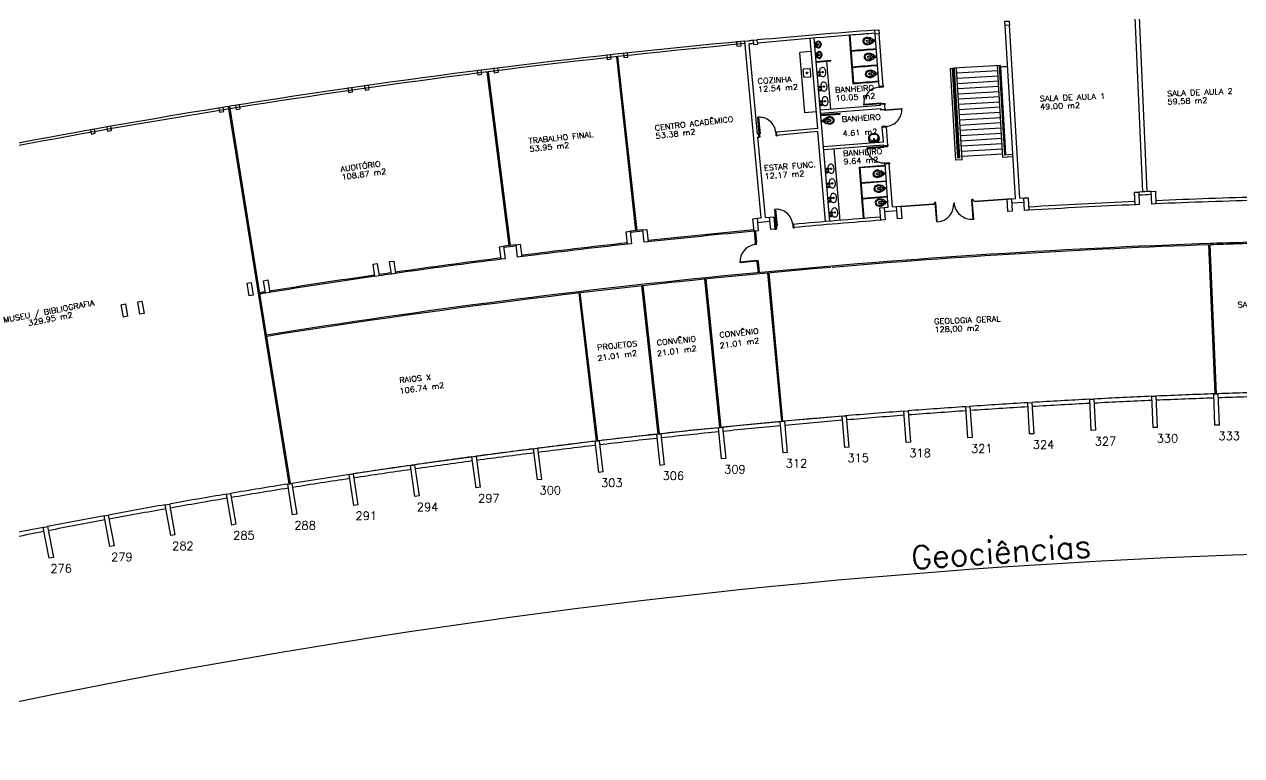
# Model space of a CAD drawing. Extents: x -165 to 137, y 302 to 416.
# Drawn here: x -83.8 to -25.5, y 317.1 to 352.1 of the extents above; entities that cross this region are included whole.
import ezdxf

# ---------------------------------------------------------------- set-up
doc = ezdxf.new("R2010")
doc.units = 0
doc.header["$LTSCALE"] = 0.02
doc.header["$MEASUREMENT"] = 0
doc.layers.get('0').update_dxf_attribs({"linetype": 'CONTINUOUS'})
doc.layers.get('DEFPOINTS').update_dxf_attribs({"linetype": 'CONTINUOUS'})
for name, color, linetype in [('AR-ALV-C', 2, 'CONTINUOUS'), ('AR-COZ', 31, 'CONTINUOUS'), ('AR-DIV-MARM', 1, 'CONTINUOUS'), ('AR-DIVISORIA', 2, 'CONTINUOUS'), ('AR-ESCADA-V', 1, 'CONTINUOUS'), ('AR-ESQ', 1, 'CONTINUOUS'), ('AR-EST-CONC-PILAR', 3, 'CONTINUOUS'), ('AR-PISO', 1, 'CONTINUOUS'), ('AR-PORTAS', 1, 'CONTINUOUS'), ('AR-TXT-CONG', 2, 'CONTINUOUS'), ('AR-WC', 7, 'CONTINUOUS'), ('coz1', 1, 'CONTINUOUS'), ('mov', 1, 'CONTINUOUS'), ('pm1', 2, 'CONTINUOUS'), ('pm2', 2, 'CONTINUOUS'), ('PORTA-C', 2, 'CONTINUOUS'), ('USO1', 2, 'CONTINUOUS'), ('WC1', 1, 'CONTINUOUS'), ('WC2', 1, 'CONTINUOUS'), ('WC3', 1, 'CONTINUOUS')]:
    doc.layers.add(name, color=color, linetype=linetype)
doc.styles.add('1', font='romans.shx', dxfattribs={"height": 1.1})
doc.styles.add('ROMANS', font='romans', dxfattribs={"height": 0.002})
doc.styles.add('S26', font='SIMPLEX.shx', dxfattribs={"width": 1.1, "height": 0.26})
doc.dimstyles.new('1-600', dxfattribs={"dimtxt": 1.1, "dimasz": 2.5, "dimexe": 2, "dimexo": 4, "dimgap": 0.2, "dimtad": 1, "dimdec": 0, "dimzin": 4, "dimdsep": 46, "dimlunit": 6, "dimtxsty": '1', "dimblk1": 'NONE', "dimblk2": 'NONE', "dimsah": 1, "dimcen": 0, "dimclrd": 2, "dimclre": 2, "dimclrt": 2, "dimadec": 0, "dimazin": 0, "dimtfac": 1, "dimtdec": 0, "dimtmove": 2, "dimatfit": 3, "dimldrblk": 'NONE', "dimfxl": 0, "dimtolj": 1, "dimtzin": 0, "dimarcsym": 0})

# ---------------------------------------------------------------- blocks, each defined once
blk = doc.blocks.new('*D69')
at = {"layer": 'DEFPOINTS', "color": 0, "transparency": 16777216}
for p in [(14.186, 333.887), (14.071, 332.392), (-88.708, 326.864), (-20.129, 326.875), (-88.392, 325.397)]:
    blk.add_point(p, dxfattribs=at)
at = {"layer": 'USO1', "color": 2, "lineweight": -2, "transparency": 16777216}
for p, q in [((13.764, 328.404), (13.418, 323.916)), ((-87.548, 321.488), (-86.604, 317.117))]:
    blk.add_line(p, q, dxfattribs=at)
blk.add_arc((-13.27, -22.605), 349.548, 85.59592, 102.18129, dxfattribs=at)
at = {"layer": 'USO1', "color": 2, "transparency": 16777216, "insert": (-37.026, 326.886), "char_height": 1.1, "attachment_point": 5, "rotation": 3.88861, "style": '1'}
blk.add_mtext('\\A1;Geociências', dxfattribs=at)
blk = doc.blocks.new('_NONE')
at = {"color": 0, "linetype": 'ByBlock'}
blk.add_circle((0, 0), 0.25, dxfattribs=at)
blk = doc.blocks.new('BACI-01P')
at = {"layer": 'WC1'}
for p, q in [((0.114, 0.03), (0.114, -0.03)), ((0.119, 0.03), (0.114, 0.03)), ((0.119, 0.03), (0.119, 0.062)), ((0.146, 0.086), (0.146, 0.089)), ((0.119, -0.03), (0.114, -0.03)), ((0.119, -0.03), (0.119, -0.062)), ((0.146, -0.086), (0.146, -0.089))]:
    blk.add_line(p, q, dxfattribs=at)
for centre, radius, start, end in [((0.128, 0.062), 0.00909, 126.16044, 180), ((0.404, -0.315), 0.477, 122.78184, 126.16044), ((0.155, 0.089), 0.00909, 126.33581, 180), ((0.436, -0.294), 0.484, 97.68046, 126.34544), ((0.4, -0.02), 0.208, 36.88811, 97.68046), ((0.427, 0), 0.174, 320.47667, 36.88811), ((0.128, -0.062), 0.00909, 180, 233.83956), ((0.404, 0.315), 0.477, 233.83956, 237.21816), ((0.155, -0.089), 0.00909, 180, 238.98254), ((0.436, 0.294), 0.484, 233.75773, 262.31954), ((0.4, 0.021), 0.208, 262.31954, 320.89786)]:
    blk.add_arc(centre, radius, start, end, dxfattribs=at)
at = {"layer": 'WC2'}
for p, q in [((0, 0.04), (0.023, 0.04)), ((0.025, 0.035), (0.025, 0.038)), ((0.025, -0.035), (0.025, 0.035)), ((0.025, 0.035), (0.028, 0.035)), ((0.03, -0.033), (0.03, 0.033)), ((0.1, 0.03), (0.03, 0.03)), ((0.1, 0.03), (0.1, -0.03)), ((0.146, -0.086), (0.146, 0.086)), ((0, -0.04), (0.023, -0.04)), ((0.025, -0.038), (0.025, -0.035)), ((0.025, -0.035), (0.028, -0.035)), ((0.1, -0.03), (0.03, -0.03))]:
    blk.add_line(p, q, dxfattribs=at)
for centre, radius, start, end in [((0.023, 0.038), 0.002, 0, 90), ((0.028, 0.033), 0.002, 0, 90), ((0.107, 0.03), 0.00697, 0, 180), ((0.334, 0), 0.112, 147.32014, 180), ((0.334, 0), 0.112, 180, 212.67986), ((0.397, -0.04), 0.187, 54.25145, 147.32014), ((0.413, -0.018), 0.159, 41.32993, 54.25145), ((0.433, 0), 0.132, 0, 41.32993), ((0.433, 0), 0.132, 318.67007, 0), ((0.023, -0.038), 0.002, 270, 0), ((0.028, -0.033), 0.002, 270, 0), ((0.107, -0.03), 0.00697, 180, 0), ((0.397, 0.04), 0.187, 212.67986, 305.74855), ((0.413, 0.018), 0.159, 305.74855, 318.67007)]:
    blk.add_arc(centre, radius, start, end, dxfattribs=at)
at = {"layer": 'WC3'}
for p, q in [((0.146, 0.05), (0.119, 0.05)), ((0.146, 0.03), (0.119, 0.03)), ((0.261, 0.056), (0.259, 0.059)), ((0.323, 0.049), (0.261, 0.056)), ((0.323, 0.049), (0.323, -0.049)), ((0.401, 0.049), (0.323, 0.049)), ((0.146, -0.03), (0.119, -0.03)), ((0.146, -0.05), (0.119, -0.05)), ((0.261, -0.056), (0.259, -0.059)), ((0.323, -0.049), (0.261, -0.056)), ((0.401, -0.049), (0.323, -0.049))]:
    blk.add_line(p, q, dxfattribs=at)
for centre in [(0.164, 0.075), (0.164, -0.075)]:
    blk.add_circle(centre, 0.00682, dxfattribs=at)
blk.add_arc((0.401, 0), 0.0486, 270, 90, dxfattribs=at)
blk = doc.blocks.new('CUBA-01P')
at = {"layer": 'WC1'}
blk.add_circle((-0.15, -0.08), 0.05, dxfattribs=at)
for centre, radius, start, end in [((-0.083, -0.273), 0.134, 116.40535, 243.59465), ((0, -0.44), 0.32, 92.82256, 116.40535), ((0, -0.106), 0.32, 243.59465, 296.40535), ((0, -0.44), 0.32, 63.59465, 87.24236), ((0.083, -0.273), 0.134, 296.40535, 63.59465)]:
    blk.add_arc(centre, radius, start, end, dxfattribs=at)
at = {"layer": 'WC2'}
for p, q in [((-0.155, 0), (-0.155, -0.03)), ((-0.145, 0), (-0.145, -0.03)), ((-0.02, -0.068), (-0.012, -0.165)), ((0.02, -0.068), (0.012, -0.165))]:
    blk.add_line(p, q, dxfattribs=at)
for centre, radius in [((-0.15, -0.08), 0.03), ((0, -0.273), 0.033), ((0, -0.273), 0.0212), ((0, -0.068), 0.02)]:
    blk.add_circle(centre, radius, dxfattribs=at)
for centre, radius, start, end in [((0, -0.068), 0.03, 306.40129, 232.67059), ((0, -0.165), 0.012, 180, 10.12053)]:
    blk.add_arc(centre, radius, start, end, dxfattribs=at)
blk = doc.blocks.new('MCTR-01p')
at = {"layer": 'WC1'}
for p, q in [((0.113, 0), (-0.113, 0)), ((-0.121, -0.097), (-0.16, -0.144)), ((-0.117, -0.006), (-0.103, -0.032)), ((0.117, -0.006), (0.103, -0.032)), ((0.121, -0.097), (0.16, -0.144))]:
    blk.add_line(p, q, dxfattribs=at)
blk.add_circle((0, -0.046), 0.019, dxfattribs=at)
for centre, radius, start, end in [((-0.113, -0.004), 0.00402, 90, 208.69931), ((0.113, -0.004), 0.00402, 331.30069, 90), ((-0.141, -0.16), 0.0251, 139.851, 195.77049), ((0.027, -0.112), 0.199, 195.77049, 262.23104), ((0.051, -0.11), 0.173, 153.16672, 175.85534), ((-0.027, -0.112), 0.199, 277.76896, 344.22951), ((-0.051, -0.11), 0.173, 4.14466, 26.83328), ((0.141, -0.16), 0.0251, 344.22951, 40.149)]:
    blk.add_arc(centre, radius, start, end, dxfattribs=at)
at = {"layer": 'WC2'}
for p, q in [((-0.08, -0.085), (-0.139, -0.154)), ((-0.093, -0.064), (-0.121, -0.097)), ((-0.103, -0.032), (-0.083, -0.032)), ((-0.095, -0.067), (-0.077, -0.014)), ((-0.077, -0.014), (-0.081, -0.077)), ((0.077, -0.082), (-0.077, -0.082)), ((0.077, -0.014), (0.081, -0.077)), ((0.095, -0.067), (0.077, -0.014)), ((0.08, -0.085), (0.139, -0.154)), ((0.103, -0.032), (0.083, -0.032)), ((0.093, -0.064), (0.121, -0.097))]:
    blk.add_line(p, q, dxfattribs=at)
for centre, radius in [((-0.113, -0.199), 0.00453), ((-0.087, -0.228), 0.00453), ((-0.045, -0.255), 0.00453), ((-0.031, -0.147), 0.00453), ((-0.022, -0.123), 0.00453), ((-0.022, -0.17), 0.00453), ((0, -0.046), 0.0162), ((0.022, -0.123), 0.00453), ((0.022, -0.17), 0.00453), ((0.031, -0.147), 0.00453), ((0.045, -0.255), 0.00453), ((0.087, -0.228), 0.00453), ((0.113, -0.199), 0.00453)]:
    blk.add_circle(centre, radius, dxfattribs=at)
for centre, radius, start, end in [((-0.057, -0.018), 0.02, 115.52037, 169.58171), ((0.057, -0.018), 0.02, 10.41829, 64.47963), ((-0.12, -0.17), 0.024, 139.851, 200.63237), ((0.024, -0.104), 0.175, 198.27233, 262.11406), ((-0.142, -0.022), 0.0647, 319.851, 355.98459), ((-0.077, -0.078), 0.00402, 175.98459, 270), ((-0.072, -0.094), 0.012, 89.35808, 133.3239), ((0, -0.114), 0.00453, 90, 270), ((0, -0.147), 0.00453, 90, 270), ((0, -0.179), 0.00453, 90, 270), ((0, -0.266), 0.00453, 91.78316, 268.21684), ((0, -0.114), 0.00453, 270, 90), ((0, -0.147), 0.00453, 270, 90), ((-0.024, -0.104), 0.175, 277.88594, 341.72767), ((0, -0.179), 0.00453, 270, 90), ((0, -0.266), 0.00453, 271.78316, 88.21684), ((0.072, -0.094), 0.012, 46.6761, 90.64192), ((0.077, -0.078), 0.00402, 270, 4.01541), ((0.142, -0.022), 0.0647, 184.01541, 220.149), ((0.12, -0.17), 0.024, 339.36763, 40.149)]:
    blk.add_arc(centre, radius, start, end, dxfattribs=at)
blk = doc.blocks.new('LVTR-01P')
at = {"layer": 'WC1'}
for centre, radius, start, end in [((0.242, -0.286), 0.518, 146.45009, 164.88853), ((-0.242, -0.286), 0.518, 15.11147, 33.54991), ((-0.054, -0.206), 0.21, 164.88853, 261.87462), ((0, 0.175), 0.595, 261.87462, 270), ((0, 0.175), 0.595, 270, 278.12538), ((0.054, -0.206), 0.21, 278.12538, 15.11147)]:
    blk.add_arc(centre, radius, start, end, dxfattribs=at)
at = {"layer": 'WC2'}
for p, q in [((0.189, 0), (-0.189, 0)), ((-0.187, -0.02), (0.187, -0.02)), ((-0.112, -0.092), (-0.017, -0.092)), ((-0.02, -0.056), (-0.012, -0.151)), ((0.02, -0.056), (0.012, -0.151)), ((0.016, -0.092), (0.116, -0.092))]:
    blk.add_line(p, q, dxfattribs=at)
for centre, radius in [((-0.15, -0.08), 0.04), ((-0.084, -0.053), 0.02), ((0.084, -0.053), 0.02)]:
    blk.add_circle(centre, radius, dxfattribs=at)
for centre, radius, start, end in [((-0.091, -0.245), 0.123, 139.44029, 252.413), ((4.92, -4.534), 6.719, 138.93408, 139.44029), ((0, 0.042), 0.424, 252.413, 270), ((0, -0.053), 0.02, 350.37518, 189.62482), ((0, -0.15), 0.0118, 184.81241, 355.18759), ((0, 0.042), 0.424, 270, 287.587), ((0.116, -0.105), 0.0126, 41.32768, 90), ((-4.92, -4.534), 6.719, 40.55971, 41.32768), ((0.091, -0.245), 0.123, 287.587, 40.55971)]:
    blk.add_arc(centre, radius, start, end, dxfattribs=at)
at = {"layer": 'WC3'}
for p, q in [((-0.152, -0.02), (-0.152, -0.04)), ((-0.148, -0.02), (-0.148, -0.04)), ((-0.148, -0.028), (-0.141, -0.041)), ((-0.148, -0.033), (-0.146, -0.04)), ((0.152, -0.02), (0.116, -0.092)), ((0.153, -0.02), (0.126, -0.097))]:
    blk.add_line(p, q, dxfattribs=at)
for centre, radius in [((-0.15, -0.08), 0.037), ((-0.084, -0.053), 0.03), ((0.084, -0.053), 0.03)]:
    blk.add_circle(centre, radius, dxfattribs=at)
for centre, radius, start, end in [((-0.053, -0.208), 0.2, 165.28172, 262.11494), ((0.242, -0.286), 0.505, 148.20722, 165.28172), ((5.281, -4.072), 6.719, 143.96959, 144.44029), ((0, 0.175), 0.587, 262.11494, 270), ((0, -0.145), 0.0315, 117.94879, 62.76724), ((0, -0.053), 0.03, 308.80431, 231.19569), ((0, -0.145), 0.021, 130.92554, 50.29094), ((0, 0.175), 0.587, 270, 277.88506), ((0.053, -0.208), 0.2, 277.88506, 14.71828), ((0.132, -0.115), 0.0137, 36.16525, 98.27106), ((-5.281, -4.072), 6.719, 35.55971, 36.16525), ((-0.242, -0.286), 0.505, 14.71828, 31.79278)]:
    blk.add_arc(centre, radius, start, end, dxfattribs=at)
blk = doc.blocks.new('CUBA-02P')
at = {"layer": 'coz1'}
for p, q in [((-0.2, 0.415), (-0.2, 0.125)), ((-0.17, 0.445), (0.17, 0.445)), ((-0.17, 0.095), (0.17, 0.095)), ((0.2, 0.415), (0.2, 0.125))]:
    blk.add_line(p, q, dxfattribs=at)
blk.add_circle((0, 0.27), 0.04, dxfattribs=at)
for centre, start, end in [((-0.17, 0.415), 90, 180), ((-0.17, 0.125), 180, 270), ((0.17, 0.415), 0, 90), ((0.17, 0.125), 270, 0)]:
    blk.add_arc(centre, 0.03, start, end, dxfattribs=at)
blk = doc.blocks.new('pm80-alv-02p')
at = {"layer": 'mov'}
blk.add_arc((0.027, 0.125), 0.8, 360, 90, dxfattribs=at)
at = {"layer": 'pm1'}
blk.add_lwpolyline([(0.067, 0.925), (0.067, 0.125), (0.027, 0.125), (0.027, 0.925)], close=True, dxfattribs=at)
at = {"layer": 'pm2'}
for points in [[(-0.034, 0.136), (0.016, 0.136), (0.016, 0.126), (-0.034, 0.126)], [(0.026, 0.125), (0.026, 0.084), (0.036, 0.084), (0.036, -0.075), (0.001, -0.075), (0.001, 0.125)], [(0.828, 0.125), (0.828, 0.084), (0.818, 0.084), (0.818, -0.075), (0.853, -0.075), (0.853, 0.125)], [(0.888, 0.136), (0.838, 0.136), (0.838, 0.126), (0.888, 0.126)], [(-0.034, -0.076), (0.016, -0.076), (0.016, -0.086), (-0.034, -0.086)], [(0.888, -0.076), (0.838, -0.076), (0.838, -0.086), (0.888, -0.086)]]:
    blk.add_lwpolyline(points, close=True, dxfattribs=at)
blk = doc.blocks.new('pm80-alv-01p')
at = {"layer": 'mov'}
blk.add_arc((0.027, 0.075), 0.8, 360, 90, dxfattribs=at)
at = {"layer": 'pm1'}
blk.add_lwpolyline([(0.067, 0.875), (0.067, 0.075), (0.027, 0.075), (0.027, 0.875)], close=True, dxfattribs=at)
at = {"layer": 'pm2'}
for points in [[(-0.034, 0.086), (0.016, 0.086), (0.016, 0.076), (-0.034, 0.076)], [(0.026, 0.075), (0.026, 0.034), (0.036, 0.034), (0.036, -0.075), (0.001, -0.075), (0.001, 0.075)], [(0.828, 0.075), (0.828, 0.034), (0.818, 0.034), (0.818, -0.075), (0.853, -0.075), (0.853, 0.075)], [(0.888, 0.086), (0.838, 0.086), (0.838, 0.076), (0.888, 0.076)], [(-0.034, -0.076), (0.016, -0.076), (0.016, -0.086), (-0.034, -0.086)], [(0.888, -0.076), (0.838, -0.076), (0.838, -0.086), (0.888, -0.086)]]:
    blk.add_lwpolyline(points, close=True, dxfattribs=at)
blk = doc.blocks.new('pm80-div-01p')
at = {"layer": 'mov'}
blk.add_arc((0.0575, 0.03), 0.8, 360, 90, dxfattribs=at)
at = {"layer": 'PORTA-C'}
for p, q in [((0.031, 0.0085), (0.031, 0.03)), ((0.031, 0.03), (0.055, 0.03)), ((0.037, 0.0085), (0.031, 0.0085)), ((0.037, -0.0085), (0.037, 0.0085)), ((0.056, 0.029), (0.056, -0.011)), ((0.944, 0.029), (0.944, -0.011)), ((0.969, 0.03), (0.945, 0.03)), ((0.963, 0.0085), (0.969, 0.0085)), ((0.963, -0.0085), (0.963, 0.0085)), ((0.969, 0.0085), (0.969, 0.03)), ((0.031, -0.03), (0.031, -0.0085)), ((0.031, -0.0085), (0.037, -0.0085)), ((0.065, -0.03), (0.031, -0.03)), ((0.056, -0.011), (0.065, -0.011)), ((0.066, -0.012), (0.066, -0.029)), ((0.934, -0.012), (0.934, -0.029)), ((0.944, -0.011), (0.935, -0.011)), ((0.935, -0.03), (0.969, -0.03)), ((0.969, -0.0085), (0.963, -0.0085)), ((0.969, -0.03), (0.969, -0.0085))]:
    blk.add_line(p, q, dxfattribs=at)
for points in [[(0.0975, 0.03), (0.0575, 0.03), (0.0575, 0.83), (0.0975, 0.83)], [(0.021, -0.008), (0.021, 0.008), (0.0365, 0.008), (0.0365, -0.008)], [(0.8585, -0.01), (0.8585, 0.03), (0.9425, 0.03), (0.9425, -0.01)], [(0.979, -0.008), (0.979, 0.008), (0.9635, 0.008), (0.9635, -0.008)]]:
    blk.add_lwpolyline(points, close=True, dxfattribs=at)
for centre, start, end in [((0.055, 0.029), 360, 90), ((0.945, 0.029), 90, 180), ((0.065, -0.012), 0, 90), ((0.065, -0.029), 270, 0), ((0.935, -0.012), 90, 180), ((0.935, -0.029), 180, 270)]:
    blk.add_arc(centre, 0.001, start, end, dxfattribs=at)

msp = doc.modelspace()

# ---------------------------------------------------------------- linework, layer by layer
at = {"color": 1}
for p, q in [((-40.278, 343.505), (-40.296, 343.503)), ((-40.288, 343.517), (-40.286, 343.494))]:
    msp.add_line(p, q, dxfattribs=at)
at = {"color": 2}
for p, q in [((-40.162, 343.614), (-40.182, 343.613)), ((-40.11, 342.675), (-40.182, 343.613)), ((-40.09, 342.677), (-40.162, 343.614)), ((-38.432, 343.747), (-38.412, 343.749)), ((-38.36, 342.81), (-38.432, 343.747)), ((-38.34, 342.812), (-38.412, 343.749)), ((-40.075, 342.678), (-40.11, 342.675)), ((-38.375, 342.809), (-38.34, 342.812))]:
    msp.add_line(p, q, dxfattribs=at)
at = {"color": 1}
for centre, radius, start, end in [((-40.156, 343.514), 0.101, 94.40167, 184.40167), ((-40.139, 343.518), 0.843, 274.40167, 4.40167), ((-38.44, 343.649), 0.843, 184.40167, 274.40167), ((-38.422, 343.648), 0.101, 4.40167, 94.40167)]:
    msp.add_arc(centre, radius, start, end, dxfattribs=at)
at = {"layer": 'AR-ALV-C'}
for p, q in [((-36.338, 343.802), (-36.833, 352.087)), ((-36.138, 343.814), (-36.633, 352.099)), ((-30.245, 344.117), (-30.606, 352.489)), ((-30.045, 344.126), (-30.406, 352.498)), ((-45.809, 347.152), (-46.174, 351.461)), ((-45.232, 342.71), (-45.974, 351.478)), ((-42.869, 349.16), (-43.06, 351.662)), ((-42.669, 349.175), (-42.86, 351.678)), ((-49.297, 351.334), (-49.098, 351.352)), ((-48.51, 342.87), (-49.297, 351.334)), ((-48.683, 346.885), (-49.084, 351.203)), ((-39.459, 350.027), (-39.36, 350.033)), ((-39.197, 345.635), (-39.459, 350.027)), ((-39.103, 345.741), (-39.36, 350.033)), ((-39.004, 345.747), (-39.26, 350.039)), ((-38.898, 345.653), (-39.16, 350.045)), ((-36.941, 345.77), (-37.203, 350.162)), ((-36.847, 345.876), (-37.104, 350.168)), ((-36.8, 345.929), (-37.049, 350.091)), ((-42.869, 349.16), (-42.669, 349.175)), ((-45.685, 348.04), (-42.8, 348.261)), ((-45.672, 347.891), (-42.788, 348.111)), ((-42.804, 348.31), (-42.604, 348.326)), ((-42.8, 348.261), (-42.804, 348.31)), ((-42.8, 348.261), (-42.804, 348.31)), ((-42.785, 348.061), (-42.788, 348.111)), ((-42.785, 348.061), (-42.788, 348.111)), ((-42.785, 348.061), (-42.585, 348.076)), ((-42.585, 348.076), (-42.604, 348.326)), ((-48.633, 346.889), (-48.683, 346.885)), ((-48.619, 346.74), (-48.669, 346.735)), ((-48.311, 342.889), (-48.669, 346.735)), ((-48.619, 346.74), (-48.633, 346.889)), ((-45.809, 347.152), (-47.786, 346.968)), ((-47.773, 346.818), (-47.786, 346.968)), ((-45.796, 347.002), (-47.773, 346.818)), ((-45.431, 342.693), (-45.796, 347.002)), ((-42.72, 347.212), (-42.52, 347.227)), ((-42.667, 346.516), (-42.72, 347.212)), ((-42.452, 346.331), (-42.52, 347.227)), ((-45.537, 346.297), (-42.667, 346.516)), ((-45.525, 346.147), (-42.655, 346.366)), ((-42.652, 346.316), (-42.655, 346.366)), ((-42.652, 346.316), (-42.452, 346.331)), ((-38.898, 345.653), (-39.197, 345.635)), ((-39.004, 345.747), (-39.103, 345.741)), ((-36.462, 345.799), (-36.941, 345.77)), ((-36.468, 345.898), (-36.847, 345.876)), ((-42.587, 345.467), (-42.387, 345.482)), ((-42.428, 343.386), (-42.587, 345.467)), ((-42.229, 343.402), (-42.387, 345.482)), ((-36.538, 343.79), (-36.338, 343.802)), ((-36.138, 343.814), (-35.939, 343.826)), ((-42.627, 343.371), (-42.428, 343.386)), ((-42.612, 343.172), (-42.014, 343.217)), ((-42.229, 343.402), (-42.029, 343.417)), ((-36.526, 343.59), (-35.927, 343.626)), ((-48.709, 342.852), (-48.51, 342.87)), ((-48.691, 342.652), (-48.093, 342.708)), ((-48.311, 342.889), (-48.112, 342.907)), ((-47.821, 342.482), (-47.808, 342.333)), ((-46.974, 342.559), (-46.96, 342.409))]:
    msp.add_line(p, q, dxfattribs=at)
for centre, radius, start, end in [((-14.252, -24.581), 377.545, 95.26542, 95.29577), ((-14.253, -24.581), 377.545, 94.37816, 95.23507), ((-14.253, -24.581), 377.395, 94.37817, 95.23504), ((-14.253, -24.581), 377.395, 94.37817, 94.5608), ((-14.252, -24.581), 377.395, 95.26541, 95.29577), ((-14.254, -24.681), 375.465, 93.43028, 93.48064), ((-14.276, -24.132), 368.595, 92.42041, 92.51368), ((-14.276, -24.132), 368.445, 92.42039, 92.5137), ((-14.26, -24.581), 368.595, 91.59681, 92.38932), ((-14.26, -24.581), 368.445, 92.54098, 93.3427), ((-14.26, -24.581), 368.595, 92.54477, 93.33728), ((-14.26, -24.581), 368.445, 91.59302, 92.39474), ((-14.249, -24.62), 368.634, 94.44071, 95.09307), ((-14.252, -24.581), 368.445, 94.4369, 95.0931), ((-14.252, -24.581), 368.445, 95.22543, 95.23862), ((-14.252, -24.581), 368.595, 95.22543, 95.23321)]:
    msp.add_arc(centre, radius, start, end, dxfattribs=at)
at = {"layer": 'AR-DIV-MARM'}
for p, q in [((-44.112, 349.283), (-44.29, 351.616)), ((-44.084, 349.315), (-44.26, 351.619)), ((-46.152, 350.836), (-46.668, 350.788)), ((-46.424, 347.898), (-46.668, 350.788)), ((-45.88, 350.362), (-45.182, 350.416)), ((-45.877, 350.332), (-45.179, 350.386)), ((-45.185, 348.079), (-45.379, 350.37)), ((-45.179, 350.386), (-45.182, 350.416)), ((-45.883, 347.948), (-46.424, 347.898)), ((-45.652, 347.817), (-44.755, 347.886)), ((-44.755, 347.886), (-44.752, 347.836)), ((-45.648, 347.767), (-44.752, 347.836)), ((-44.734, 342.752), (-45.024, 346.185)), ((-43.808, 345.305), (-42.582, 345.399)), ((-43.62, 342.842), (-43.808, 345.305)), ((-43.776, 345.278), (-42.579, 345.369)), ((-43.59, 342.844), (-43.776, 345.278)), ((-43.721, 344.56), (-42.524, 344.651)), ((-43.719, 344.53), (-42.522, 344.621)), ((-43.664, 343.812), (-42.467, 343.903)), ((-43.662, 343.782), (-42.465, 343.873))]:
    msp.add_line(p, q, dxfattribs=at)
for radius, end in [(376.645, 94.5608), (376.615, 94.5608), (375.865, 94.5608), (375.835, 94.5608), (375.055, 94.56616), (375.085, 94.56156)]:
    msp.add_arc((-14.253, -24.581), radius, 94.37817, end, dxfattribs=at)
at = {"layer": 'AR-DIVISORIA'}
for p, q in [((-54.514, 342.261), (-55.427, 350.591)), ((-54.454, 342.267), (-55.368, 350.597)), ((-60.576, 341.545), (-61.627, 349.859)), ((-60.516, 341.552), (-61.567, 349.866)), ((-74.005, 348.205), (-73.945, 348.214)), ((-71.109, 330.135), (-74.005, 348.205)), ((-48.853, 342.236), (-48.803, 341.707)), ((-48.793, 342.241), (-48.743, 341.713)), ((-26.781, 334.445), (-27.089, 341.578)), ((-26.721, 334.447), (-27.029, 341.581)), ((-48.715, 340.773), (-48.665, 340.244)), ((-48.655, 340.779), (-48.605, 340.25)), ((-50.49, 332.831), (-51.21, 339.935)), ((-50.431, 332.837), (-51.15, 339.941)), ((-47.533, 333.119), (-48.194, 340.228)), ((-47.474, 333.124), (-48.135, 340.234)), ((-56.397, 332.183), (-57.234, 339.274)), ((-56.337, 332.19), (-57.175, 339.281)), ((-53.445, 332.519), (-54.224, 339.617)), ((-53.385, 332.526), (-54.164, 339.623))]:
    msp.add_line(p, q, dxfattribs=at)
for points in [[(-72.189, 337.255), (-73.945, 348.214)], [(-71.05, 330.145), (-72.196, 337.294)]]:
    msp.add_lwpolyline(points, dxfattribs=at)
for centre, radius, start, end in [((-14.309, -24.044), 368.505, 96.21224, 96.30553), ((-14.309, -24.044), 368.445, 96.21224, 96.30554), ((-14.25, -24.581), 368.445, 95.38486, 96.18658), ((-14.25, -24.581), 368.505, 95.38867, 96.18115), ((-14.263, -24.581), 366.445, 91.96703, 99.09525), ((-14.316, -24.045), 368.505, 97.16021, 97.25349), ((-14.316, -24.045), 368.445, 97.1602, 97.2535), ((-14.25, -24.581), 368.445, 96.33282, 97.13454), ((-14.25, -24.581), 368.505, 96.33663, 97.12911), ((-14.257, -24.581), 366.385, 92.00712, 94.83225), ((-14.261, -24.804), 366.668, 91.19912, 91.99589), ((-14.26, -24.588), 366.391, 91.20008, 91.99721), ((-14.257, -24.581), 366.385, 91.52296, 91.99774), ((-14.257, -24.581), 366.385, 91.97433, 91.99774), ((-14.26, -24.588), 366.391, 91.9738, 91.98836), ((-14.248, -24.58), 368.445, 97.28078, 98.0825), ((-14.248, -24.58), 368.505, 97.28459, 98.07707), ((-14.252, -24.581), 366.385, 94.84163, 99.09704), ((-14.247, -24.58), 368.445, 98.22874, 99.03046), ((-14.247, -24.58), 368.505, 98.23256, 99.02503), ((-14.247, -24.58), 368.505, 98.10816, 98.20146), ((-14.247, -24.58), 368.445, 98.10816, 98.20146), ((-14.245, -24.58), 368.505, 99.05613, 99.09824), ((-14.245, -24.58), 368.445, 99.05612, 99.09824)]:
    msp.add_arc(centre, radius, start, end, dxfattribs=at)
at = {"layer": 'AR-ESCADA-V'}
for p, q in [((-37.054, 350.171), (-39.31, 350.036)), ((-39.056, 345.794), (-39.31, 350.036)), ((-39.245, 349.79), (-39.295, 349.787)), ((-37.189, 349.913), (-39.145, 349.796)), ((-37.174, 349.663), (-39.13, 349.546)), ((-37.039, 349.921), (-37.089, 349.919)), ((-37.024, 349.672), (-37.074, 349.669)), ((-37.049, 350.091), (-37.054, 350.171)), ((-39.23, 349.54), (-39.28, 349.537)), ((-39.215, 349.291), (-39.265, 349.288)), ((-39.2, 349.041), (-39.25, 349.038)), ((-37.159, 349.413), (-39.115, 349.297)), ((-37.144, 349.164), (-39.1, 349.047)), ((-37.009, 349.422), (-37.059, 349.419)), ((-36.994, 349.173), (-37.044, 349.17)), ((-39.185, 348.792), (-39.235, 348.789)), ((-39.17, 348.542), (-39.22, 348.539)), ((-37.129, 348.914), (-39.085, 348.798)), ((-37.114, 348.665), (-39.071, 348.548)), ((-36.979, 348.923), (-37.029, 348.92)), ((-36.964, 348.674), (-37.014, 348.671)), ((-39.156, 348.292), (-39.205, 348.29)), ((-39.141, 348.043), (-39.191, 348.04)), ((-37.099, 348.415), (-39.056, 348.298)), ((-37.084, 348.166), (-39.041, 348.049)), ((-37.069, 347.916), (-39.026, 347.799)), ((-36.949, 348.424), (-36.999, 348.421)), ((-36.935, 348.175), (-36.984, 348.172)), ((-36.92, 347.925), (-36.97, 347.922)), ((-39.126, 347.793), (-39.176, 347.79)), ((-39.111, 347.544), (-39.161, 347.541)), ((-39.096, 347.294), (-39.146, 347.291)), ((-37.054, 347.667), (-39.011, 347.55)), ((-37.04, 347.417), (-38.996, 347.3)), ((-36.905, 347.675), (-36.955, 347.673)), ((-36.89, 347.426), (-36.94, 347.423)), ((-39.081, 347.045), (-39.131, 347.042)), ((-39.066, 346.795), (-39.116, 346.792)), ((-37.025, 347.167), (-38.981, 347.051)), ((-37.01, 346.918), (-38.966, 346.801)), ((-36.875, 347.176), (-36.925, 347.173)), ((-36.86, 346.927), (-36.91, 346.924)), ((-39.051, 346.546), (-39.101, 346.543)), ((-39.036, 346.296), (-39.086, 346.293)), ((-36.995, 346.668), (-38.951, 346.552)), ((-36.98, 346.419), (-38.937, 346.302)), ((-36.965, 346.169), (-38.922, 346.052)), ((-36.845, 346.677), (-36.895, 346.674)), ((-36.83, 346.428), (-36.88, 346.425)), ((-36.815, 346.178), (-36.865, 346.175)), ((-39.021, 346.046), (-39.071, 346.044)), ((-39.007, 345.797), (-39.056, 345.794)), ((-36.95, 345.92), (-38.907, 345.803)), ((-36.8, 345.929), (-36.85, 345.926))]:
    msp.add_line(p, q, dxfattribs=at)
at = {"layer": 'AR-ESQ'}
for p, q in [((-41.831, 343.432), (-40.258, 343.539)), ((-41.83, 343.417), (-40.258, 343.524)), ((-38.324, 343.663), (-36.737, 343.771)), ((-38.323, 343.67), (-36.737, 343.778)), ((-38.323, 343.655), (-36.736, 343.763))]:
    msp.add_line(p, q, dxfattribs=at)
for centre, radius, start, end in [((-14.608, -13.279), 347.937, 91.52723, 91.98354), ((-14.978, -13.297), 347.937, 93.42327, 93.87958), ((-14.886, -13.291), 347.937, 92.94926, 93.40557), ((-14.261, -24.481), 358.945, 92.95697, 93.39902), ((-14.793, -13.287), 347.937, 92.47525, 92.93156), ((-14.261, -24.481), 358.945, 92.48299, 92.92504), ((-14.701, -13.283), 347.937, 91.98971, 92.45755), ((-14.261, -24.481), 358.945, 92.00901, 92.45106), ((-14.261, -24.481), 358.945, 91.53502, 91.97708), ((-13.105, -33.938), 368.665, 94.89668, 99.03209), ((-15.255, -13.318), 347.937, 94.8453, 95.30161), ((-15.163, -13.31), 347.937, 94.37129, 94.83913), ((-14.261, -24.481), 358.945, 94.37891, 94.82096), ((-15.07, -13.303), 347.937, 93.89728, 94.35359), ((-14.261, -24.481), 358.945, 93.90493, 94.34698), ((-14.261, -24.481), 358.945, 93.43095, 93.873), ((-15.439, -13.336), 347.937, 95.79332, 96.24963), ((-15.347, -13.327), 347.937, 95.31931, 95.77562), ((-14.261, -24.481), 358.945, 95.32687, 95.76892), ((-14.261, -24.481), 358.945, 94.85289, 95.29494), ((-15.623, -13.357), 347.937, 96.74133, 97.19765), ((-15.531, -13.346), 347.937, 96.26732, 96.72364), ((-14.261, -24.481), 358.945, 96.27483, 96.71689), ((-14.261, -24.481), 358.945, 95.80085, 96.24291), ((-15.715, -13.369), 347.937, 97.21534, 97.67166), ((-14.261, -24.481), 358.945, 97.22279, 97.66485), ((-14.261, -24.481), 358.945, 96.74881, 97.19087), ((-15.898, -13.394), 347.937, 98.16336, 98.61967), ((-15.807, -13.381), 347.937, 97.68935, 98.14567), ((-14.261, -24.481), 358.945, 97.69677, 98.13883), ((-14.261, -24.481), 358.945, 98.64473, 99.08679), ((-14.261, -24.481), 358.945, 98.17075, 98.61281), ((-16.081, -13.423), 347.937, 99.11138, 99.56769), ((-14.261, -24.481), 358.945, 99.11871, 99.56077), ((-16.172, -13.438), 347.937, 99.58539, 100.0417), ((-14.261, -24.481), 358.945, 99.59269, 100.03475), ((-16.263, -13.454), 347.937, 100.0594, 100.51571), ((-14.261, -24.481), 358.945, 100.06667, 100.50873), ((-16.354, -13.471), 347.937, 100.53341, 100.98972), ((-14.261, -24.481), 358.945, 100.54065, 100.98271), ((-16.445, -13.489), 347.937, 101.00742, 101.46373), ((-14.261, -24.481), 358.945, 101.01463, 101.45669)]:
    msp.add_arc(centre, radius, start, end, dxfattribs=at)
at = {"layer": 'AR-EST-CONC-PILAR'}
for points in [[(-36.645, 352.299), (-36.633, 352.099), (-36.833, 352.087), (-36.844, 352.287), (-36.645, 352.299)], [(-42.875, 351.877), (-42.86, 351.678), (-43.06, 351.662), (-43.075, 351.862), (-42.875, 351.877)], [(-35.554, 334.031), (-35.465, 332.534), (-35.665, 332.522), (-35.754, 334.019), (-35.554, 334.031)], [(-32.588, 334.195), (-32.511, 332.697), (-32.711, 332.687), (-32.788, 334.185), (-32.588, 334.195)], [(-29.62, 334.335), (-29.556, 332.836), (-29.755, 332.827), (-29.82, 334.326), (-29.62, 334.335)], [(-26.651, 334.449), (-26.599, 332.95), (-26.799, 332.943), (-26.851, 334.442), (-26.651, 334.449)], [(-44.444, 333.393), (-44.318, 331.898), (-44.517, 331.881), (-44.644, 333.376), (-44.444, 333.393)], [(-41.483, 333.63), (-41.369, 332.134), (-41.568, 332.119), (-41.682, 333.615), (-41.483, 333.63)], [(-38.519, 333.843), (-38.418, 332.346), (-38.617, 332.333), (-38.719, 333.829), (-38.519, 333.843)], [(-50.361, 332.844), (-50.21, 331.352), (-50.409, 331.332), (-50.56, 332.824), (-50.361, 332.844)], [(-47.404, 333.131), (-47.265, 331.637), (-47.464, 331.619), (-47.603, 333.112), (-47.404, 333.131)], [(-56.268, 332.198), (-56.092, 330.708), (-56.291, 330.685), (-56.466, 332.175), (-56.268, 332.198)], [(-53.316, 332.533), (-53.152, 331.042), (-53.351, 331.02), (-53.515, 332.512), (-53.316, 332.533)], [(-59.217, 331.838), (-59.029, 330.35), (-59.227, 330.325), (-59.415, 331.813), (-59.217, 331.838)], [(-65.106, 331.046), (-64.893, 329.561), (-65.091, 329.533), (-65.304, 331.017), (-65.106, 331.046)], [(-62.163, 331.454), (-61.963, 329.968), (-62.161, 329.941), (-62.361, 331.428), (-62.163, 331.454)], [(-68.045, 330.613), (-67.82, 329.13), (-68.018, 329.1), (-68.243, 330.583), (-68.045, 330.613)], [(-70.981, 330.156), (-70.743, 328.675), (-70.941, 328.643), (-71.178, 330.124), (-70.981, 330.156)], [(-73.913, 329.675), (-73.663, 328.196), (-73.86, 328.162), (-74.11, 329.641), (-73.913, 329.675)], [(-79.764, 328.639), (-79.49, 327.165), (-79.686, 327.128), (-79.96, 328.603), (-79.764, 328.639)], [(-76.84, 329.169), (-76.578, 327.692), (-76.775, 327.657), (-77.037, 329.134), (-76.84, 329.169)], [(-82.683, 328.085), (-82.396, 326.613), (-82.593, 326.575), (-82.879, 328.047), (-82.683, 328.085)]]:
    msp.add_lwpolyline(points, dxfattribs=at)
for points in [[(-48.88, 351.171), (-48.681, 351.19), (-48.7, 351.389), (-48.899, 351.371)], [(-49.677, 351.097), (-49.478, 351.116), (-49.496, 351.315), (-49.695, 351.297)], [(-55.886, 350.46), (-55.687, 350.482), (-55.709, 350.681), (-55.908, 350.659)], [(-55.09, 350.547), (-54.892, 350.569), (-54.913, 350.768), (-55.112, 350.746)], [(-62.083, 349.72), (-61.885, 349.745), (-61.91, 349.944), (-62.108, 349.918)], [(-61.289, 349.82), (-61.091, 349.846), (-61.116, 350.044), (-61.315, 350.019)], [(-68.267, 348.878), (-68.07, 348.906), (-68.098, 349.104), (-68.296, 349.076)], [(-67.476, 348.991), (-67.278, 349.02), (-67.306, 349.217), (-67.504, 349.189)], [(-74.437, 347.933), (-74.24, 347.965), (-74.271, 348.162), (-74.469, 348.131)], [(-73.647, 348.06), (-73.45, 348.091), (-73.481, 348.289), (-73.679, 348.257)], [(-80.59, 346.887), (-80.393, 346.921), (-80.428, 347.118), (-80.625, 347.083)], [(-79.802, 347.026), (-79.605, 347.061), (-79.64, 347.258), (-79.837, 347.223)], [(-36.737, 343.778), (-36.538, 343.79), (-36.502, 343.191), (-36.702, 343.179)], [(-35.939, 343.826), (-35.739, 343.838), (-35.703, 343.239), (-35.903, 343.227)], [(-30.642, 344.1), (-30.442, 344.108), (-30.416, 343.509), (-30.616, 343.5)], [(-29.842, 344.134), (-29.643, 344.143), (-29.617, 343.543), (-29.817, 343.535)], [(-42.827, 343.356), (-42.627, 343.371), (-42.582, 342.773), (-42.781, 342.758)], [(-42.029, 343.417), (-41.83, 343.432), (-41.784, 342.834), (-41.983, 342.819)], [(-48.908, 342.833), (-48.709, 342.852), (-48.654, 342.254), (-48.853, 342.236)], [(-48.112, 342.907), (-47.913, 342.926), (-47.857, 342.328), (-48.056, 342.31)], [(-54.981, 342.21), (-54.782, 342.231), (-54.716, 341.635), (-54.915, 341.613)], [(-54.185, 342.297), (-53.987, 342.319), (-53.921, 341.722), (-54.12, 341.7)], [(-61.042, 341.486), (-60.843, 341.511), (-60.768, 340.915), (-60.966, 340.89)], [(-60.248, 341.586), (-60.05, 341.611), (-59.974, 341.016), (-60.173, 340.991)], [(-67.09, 340.662), (-66.892, 340.69), (-66.807, 340.096), (-67.005, 340.068)], [(-66.298, 340.775), (-66.1, 340.803), (-66.015, 340.21), (-66.213, 340.181)], [(-73.124, 339.738), (-72.926, 339.769), (-72.831, 339.177), (-73.029, 339.145)], [(-72.334, 339.864), (-72.136, 339.896), (-72.041, 339.303), (-72.239, 339.272)], [(-79.142, 338.714), (-78.945, 338.749), (-78.84, 338.158), (-79.037, 338.123)], [(-78.354, 338.854), (-78.157, 338.888), (-78.052, 338.298), (-78.249, 338.263)]]:
    msp.add_lwpolyline(points, close=True, dxfattribs=at)
at = {"layer": 'AR-PISO'}
for centre, radius, start, end in [((-14.252, -24.581), 377.425, 95.32613, 101.93149), ((-14.252, -24.581), 377.545, 95.32612, 99.09824), ((-14.245, -24.58), 377.545, 99.10734, 101.9315)]:
    msp.add_arc(centre, radius, start, end, dxfattribs=at)

# ---------------------------------------------------------------- block references
at = {"layer": 'AR-COZ', "xscale": 0.9965791945994137, "yscale": 0.9965791946015088, "zscale": 0.9965791945994137, "rotation": 94.83775839706607}
msp.add_blockref('CUBA-02P', (-46.05, 349.839), dxfattribs=at)
at = {"layer": 'AR-DIV-MARM'}
for name, p, xscale, yscale, zscale, rotation in [('CUBA-01P', (-45.725, 348.436), 0.9965791955600919, 0.9965791955619352, 0.9965791955645842, 94.83775840507829), ('LVTR-01P', (-43.103, 346.482), 0.9969866232627129, 0.9969866232568165, 0.9969866232627129, 184.546260130819)]:
    msp.add_blockref(name, p, dxfattribs=dict(at, xscale=xscale, yscale=yscale, zscale=zscale, rotation=rotation))
at = {"layer": 'AR-PORTAS'}
for p, rotation in [((-42.679, 348.319), 94.36377785058671), ((-42.71, 348.068), 274.3637778505866)]:
    msp.add_blockref('pm80-alv-02p', p, dxfattribs=dict(at, rotation=rotation))
for name, p, xscale, yscale, zscale, rotation in [('pm80-alv-01p', (-48.627, 346.814), 0.9985366142047357, 0.9985366142063866, 0.998536614205895, 5.311739073251113), ('pm80-alv-02p', (-42.527, 346.327), -0.9998631346175599, 0.9998631346097682, 0.9998631346165633, 94.36377777318671), ('pm80-alv-01p', (-47.816, 342.407), 0.9990167394640688, 0.9990167394571472, 0.9990167394640688, 5.156527231145691), ('pm80-div-01p', (-48.682, 340.745), 0.9999288210451603, 0.9999288210528903, 0.9999288210516251, 95.38518516051356)]:
    msp.add_blockref(name, p, dxfattribs=dict(at, xscale=xscale, yscale=yscale, zscale=zscale, rotation=rotation))
at = {"layer": 'AR-WC'}
for name, p, xscale, yscale, zscale, rotation in [('BACI-01P', (-43.034, 351.367), -0.9965791943163886, 0.9965791943250224, 0.9965791943181959, 4.37043591417261), ('BACI-01P', (-42.979, 350.605), -0.9965791943163886, 0.9965791943250224, 0.9965791943181959, 4.37043591417261), ('CUBA-01P', (-45.843, 349.831), 0.9965791955600919, 0.9965791955619352, 0.9965791955645842, 94.83775840507829), ('BACI-01P', (-42.917, 349.794), -0.9965791943163886, 0.9965791943250224, 0.9965791943181959, 4.37043591417261), ('CUBA-01P', (-45.784, 349.134), 0.9965791955600919, 0.9965791955619352, 0.9965791955645842, 94.83775840507829), ('BACI-01P', (-45.632, 347.51), -0.9965791943149644, 0.9965791943250224, 0.9965791943181959, 184.3401928489609), ('CUBA-01P', (-45.443, 345.199), 0.9965791955600919, 0.9965791955619352, 0.9965791955645842, 94.83775840507829), ('BACI-01P', (-42.552, 345.012), -0.9965791943163886, 0.9965791943250224, 0.9965791943181959, 4.37043591417261), ('CUBA-01P', (-45.384, 344.501), 0.9965791955600919, 0.9965791955619352, 0.9965791955645842, 94.83775840507829), ('BACI-01P', (-42.502, 344.302), -0.9965791943163886, 0.9965791943250224, 0.9965791943181959, 4.37043591417261), ('CUBA-01P', (-45.325, 343.804), 0.9965791955600919, 0.9965791955619352, 0.9965791955645842, 94.83775840507829), ('BACI-01P', (-42.449, 343.635), -0.9965791943163886, 0.9965791943250224, 0.9965791943181959, 4.37043591417261), ('CUBA-01P', (-45.266, 343.106), 0.9965791955600919, 0.9965791955619352, 0.9965791955645842, 94.83775840507829)]:
    msp.add_blockref(name, p, dxfattribs=dict(at, xscale=xscale, yscale=yscale, zscale=zscale, rotation=rotation))
at = {"layer": 'AR-WC', "rotation": 94.3788994426304}
for p in [(-45.941, 351.16), (-45.903, 350.661)]:
    msp.add_blockref('MCTR-01p', p, dxfattribs=at)

# ---------------------------------------------------------------- texts
at = {"layer": 'AR-TXT-CONG', "style": 'S26', "width": 1.1}
for s, rotation, p in [('COZINHA', 3.40799, (-48.681, 349.289)), ('12.54 m2', 3.40799, (-48.658, 348.9)), ('BANHEIRO', 3.40799, (-44.973, 348.861)), ('SALA DE AULA 2', 2.34082, (-29.077, 348.689)), ('10.05 m2', 3.40799, (-44.95, 348.472)), ('SALA DE AULA 1', 2.34082, (-35.174, 348.449)), ('59.58 m2', 2.34082, (-29.061, 348.3)), ('49.00 m2', 2.34082, (-35.158, 348.059)), ('CENTRO ACADÊMICO', 6.57275, (-53.593, 347.044)), ('BANHEIRO', 3.40799, (-44.653, 347.463)), ('TRABALHO FINAL', 5.92759, (-59.631, 346.424)), ('53.38 m2', 6.57275, (-53.549, 346.657)), ('4.61 m2', 3.40799, (-44.612, 346.78)), ('53.95 m2', 5.92759, (-59.59, 346.036)), ('BANHEIRO', 3.40799, (-44.586, 345.825)), ('AUDITÓRIO', 7.90034, (-68.634, 345.071)), ('ESTAR FUNC.', 4.16014, (-48.371, 345.125)), ('9.64 m2', 3.40799, (-44.563, 345.435)), ('108.87 m2', 7.90034, (-68.58, 344.685)), ('12.17 m2', 4.16014, (-48.342, 344.736)), ('MUSEU / BIBLIOGRAFIA', 10.88785, (-84.767, 337.846)), ('SALA DE AULA 1', 2.34082, (-25.704, 338.581)), ('329.95 m2', 10.88785, (-83.574, 337.7)), ('GEOLOGIA GERAL', 2.34082, (-40.231, 337.78)), ('CONVÊNIO', 5.92759, (-50.502, 337.133)), ('128,00 m2', 2.34082, (-40.215, 337.39)), ('PROJETOS', 5.92759, (-56.35, 336.532)), ('CONVÊNIO', 5.92759, (-53.5, 336.758)), ('21.01 m2', 7.90034, (-50.487, 336.615)), ('21.01 m2', 7.90034, (-56.335, 336.014)), ('21.01 m2', 7.90034, (-53.485, 336.24)), ('RAIOS X', 5.92759, (-65.824, 334.962)), ('106.74 m2', 7.90034, (-65.808, 334.444))]:
    msp.add_text(s, height=0.26, rotation=rotation, dxfattribs=at).set_placement(p)
at = {"layer": 'AR-TXT-CONG', "char_height": 0.4, "width": 1.1646, "attachment_point": 1, "rotation": 0.09724, "style": 'ROMANS'}
for s, insert in [('324', (-35.509, 332.214)), ('324', (-35.509, 332.214)), ('327', (-32.548, 332.377)), ('327', (-32.548, 332.377)), ('330', (-29.587, 332.516)), ('330', (-29.587, 332.516)), ('333', (-26.624, 332.631)), ('333', (-26.624, 332.631)), ('315', (-44.38, 331.576)), ('315', (-44.38, 331.576)), ('318', (-41.425, 331.813)), ('318', (-41.425, 331.813)), ('321', (-38.468, 332.026)), ('321', (-38.468, 332.026)), ('309', (-50.284, 331.029)), ('309', (-50.284, 331.029)), ('312', (-47.333, 331.315)), ('312', (-47.333, 331.315)), ('303', (-56.179, 330.384)), ('303', (-56.179, 330.384)), ('306', (-53.233, 330.719)), ('306', (-53.233, 330.719)), ('300', (-59.122, 330.025)), ('300', (-59.122, 330.025)), ('294', (-64.997, 329.223)), ('294', (-64.997, 329.223)), ('297', (-62.062, 329.642)), ('297', (-62.062, 329.642)), ('291', (-67.932, 328.803)), ('291', (-67.932, 328.803)), ('288', (-70.861, 328.346)), ('288', (-70.861, 328.346)), ('285', (-73.787, 327.866)), ('285', (-73.787, 327.866)), ('282', (-76.708, 327.362)), ('282', (-76.708, 327.362)), ('279', (-79.626, 326.833)), ('279', (-79.626, 326.833)), ('276', (-82.538, 326.28)), ('276', (-82.538, 326.28))]:
    msp.add_mtext(s, dxfattribs=dict(at, insert=insert))

# ---------------------------------------------------------------- dimensions: what is measured, and where the dimension line sits
at = {"layer": 'USO1'}
dim = msp.add_angular_dim_2l(base=(-20.129, 326.875), line1=((14.186, 333.887), (14.071, 332.392)), line2=((-88.708, 326.864), (-88.392, 325.397)), text='Geociências', dimstyle='1-600', override={"dimazin": 1}, dxfattribs=at)
dim.commit()
dim.dimension.update_dxf_attribs({"geometry": '*D69', "text_midpoint": (-37.026, 326.886)})

doc.saveas('drawing.dxf')
